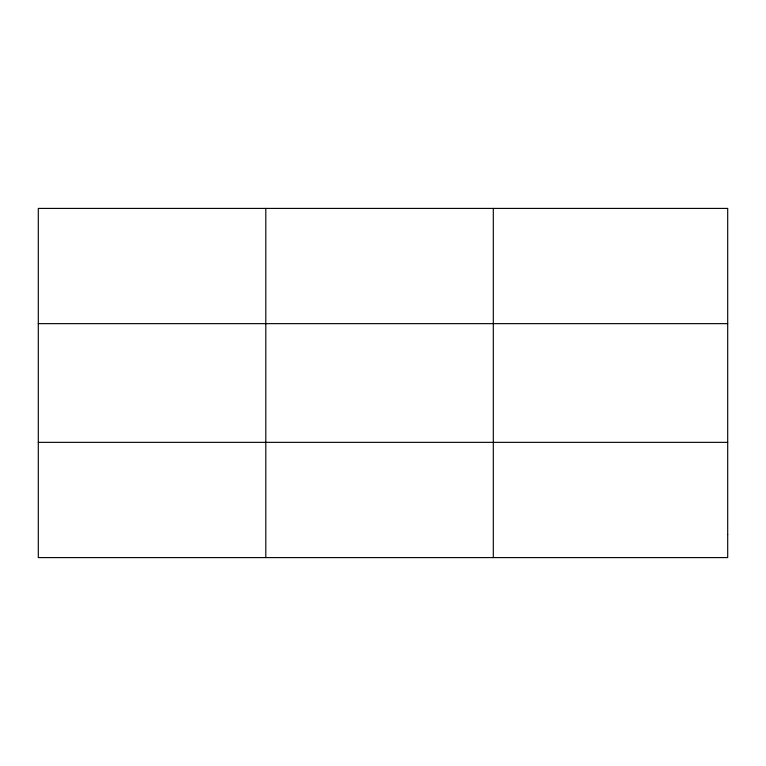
<?xml version="1.0" encoding="UTF-8"?>
<svg xmlns="http://www.w3.org/2000/svg" width="766" height="766" viewBox="0 0 766 766"><rect width="100%" height="100%" fill="white"/><g stroke="black" fill="none" stroke-linecap="round" stroke-linejoin="round"><path stroke-width="1.15" d="M265.802 557.591L265.802 208.409M493.304 557.591L493.304 208.409M38.3 323.645L727.7 323.645M38.3 442.355L727.7 442.355M727.7 534.544L727.7 557.591L38.3 557.591L38.3 208.409L727.7 208.409L727.7 534.544"/></g></svg>
